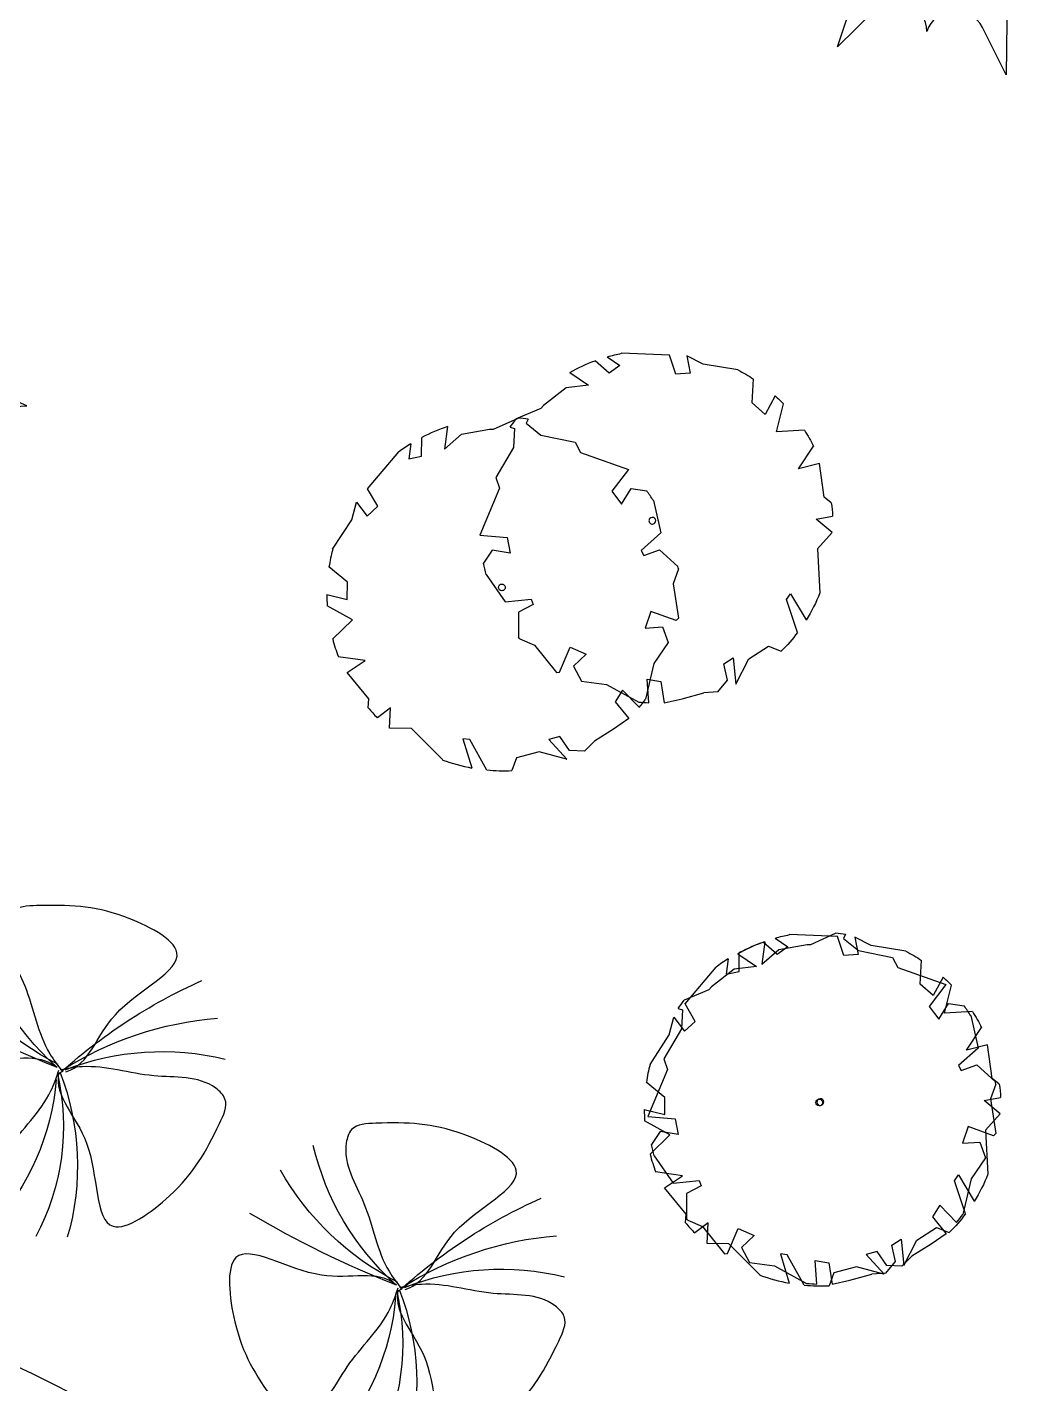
# Model space of a CAD drawing. Extents: x -809667 to 586099, y 3084146 to 3634412.
# Drawn here: x 381929.69 to 381933.68, y 3085754.96 to 3085760.4 of the extents above; entities that cross this region are included whole.
import ezdxf

# ---------------------------------------------------------------- set-up
doc = ezdxf.new("R2010")
doc.units = 0
doc.header["$LTSCALE"] = 0.5
doc.linetypes.add('CONTINOUS', pattern=[0])
doc.layers.get('0').update_dxf_attribs({"linetype": 'CONTINUOUS'})
for name, color, linetype in [('A-S-TREE', 95, 'CONTINUOUS'), ('TREE', 3, 'CONTINUOUS'), ('TREE1', 7, 'CONTINUOUS'), ('zy-1', 3, 'CONTINUOUS'), ('图框', 4, 'CONTINUOUS'), ('绿化图层', 84, 'CONTINUOUS'), ('设计图层', 7, 'CONTINUOUS')]:
    doc.layers.add(name, color=color, linetype=linetype)

# ---------------------------------------------------------------- blocks, each defined once
blk = doc.blocks.new('红枫')
at = {"color": 0}
blk.add_lwpolyline([(1297, -1371), (924, -1143, 0.665495), (552, -1412, 0.665495), (98, -1485), (-4, -1910), (-107, -1485, 0.665495), (-561, -1412, 0.665495), (-933, -1143), (-1306, -1371), (-1078, -998, 0.665495), (-1348, -625, 0.665495), (-1420, -172), (-1845, -69), (-1420, 34, 0.665495), (-1348, 487, 0.665495), (-1078, 859), (-1306, 1233), (-933, 1005, 0.665495), (-561, 1274, 0.665495), (-107, 1347), (-4, 1772), (98, 1347, 0.665495), (552, 1274, 0.665495), (924, 1005), (1297, 1233), (1069, 859, 0.665495), (1339, 487, 0.665495), (1411, 34), (1836, -69), (1411, -172, 0.665495), (1339, -625, 0.665495), (1069, -998)], format="xyb", close=True, dxfattribs=at)
blk.add_lwpolyline([(1297, -1371), (924, -1143, 0.665495), (552, -1412, 0.665495), (98, -1485), (-4, -1910), (-107, -1485, 0.665495), (-561, -1412, 0.665495), (-933, -1143), (-1306, -1371), (-1078, -998, 0.665495), (-1348, -625, 0.665495), (-1420, -172), (-1845, -69), (-1420, 34, 0.665495), (-1348, 487, 0.665495), (-1078, 859), (-1306, 1233), (-933, 1005, 0.665495), (-561, 1274, 0.665495), (-107, 1347), (-4, 1772), (98, 1347, 0.665495), (552, 1274, 0.665495), (924, 1005), (1297, 1233), (1069, 859, 0.665495), (1339, 487, 0.665495), (1411, 34), (1836, -69), (1411, -172, 0.665495), (1339, -625, 0.665495), (1069, -998)], format="xyb", close=True, dxfattribs=at)
for points in [[(-137, 808), (-20, 1111), (120, 855)], [(-231, 823), (-394, 901), (-417, 777)], [(-783, 497), (-869, 784), (-550, 714)], [(462, 676), (478, 886), (369, 808)], [(618, 676), (836, 808), (797, 528)], [(-783, 372), (-962, 364), (-908, 217)], [(891, 411), (1085, 388), (1023, 271)], [(-885, 61), (-1188, -9), (-931, -172)], [(968, 69), (1218, -32), (1085, -141)], [(-892, -336), (-994, -484), (-846, -561)], [(-783, -678), (-892, -911), (-737, -896)]]:
    blk.add_lwpolyline(points, dxfattribs=at)
blk = doc.blocks.new('*E54')
at = {"layer": 'TREE', "color": 0}
blk.add_ellipse((-2.37, 3.565), major_axis=(2.696, 1.394), ratio=1, start_param=0.518575, end_param=0.519414, dxfattribs=at)
blk = doc.blocks.new('A$C4C586FE1')
at = {"layer": 'TREE', "color": 0}
for p, q in [((1418, 2836), (1389, 2617)), ((1787, 2660), (1418, 2836)), ((1100, 2801), (873, 2660)), ((1294, 2743), (1193, 2819)), ((1261, 2599), (1294, 2743)), ((873, 2660), (885, 2449)), ((1389, 2617), (1261, 2599)), ((1875, 2686), (1787, 2660)), ((2108, 2532), (1875, 2686)), ((570, 2555), (514, 2441)), ((785, 2557), (585, 2566)), ((842, 2436), (785, 2557)), ((2261, 2516), (2108, 2532)), ((2273, 2551), (2261, 2516)), ((514, 2441), (288, 2276)), ((885, 2449), (842, 2436)), ((2411, 2297), (2336, 2500)), ((2434, 2275), (2411, 2297)), ((288, 2276), (288, 2250)), ((288, 2250), (484, 2157)), ((2565, 2086), (2434, 2275)), ((208, 2079), (171, 1878)), ((330, 2136), (208, 2079)), ((422, 2031), (330, 2136)), ((484, 2157), (422, 2031)), ((2577, 1905), (2565, 2086)), ((2688, 2051), (2577, 1905)), ((171, 1878), (16, 1628)), ((2666, 1735), (2772, 1843)), ((2799, 1744), (2724, 1646)), ((2724, 1646), (2666, 1735)), ((6, 1547), (198, 1550)), ((198, 1550), (173, 1443)), ((2788, 1244), (2821, 1629)), ((173, 1443), (0, 1425)), ((0, 1425), (27, 1279)), ((27, 1279), (67, 1102)), ((2632, 1202), (2788, 1244)), ((2635, 1086), (2632, 1202)), ((67, 988), (67, 1102)), ((2775, 1105), (2635, 1086)), ((2702, 978), (2775, 1105)), ((67, 988), (157, 906)), ((157, 906), (291, 931)), ((291, 931), (335, 852)), ((2643, 702), (2702, 978)), ((335, 852), (122, 842)), ((123, 841), (320, 727)), ((320, 727), (414, 564)), ((414, 564), (369, 464)), ((2275, 501), (2371, 599)), ((2371, 599), (2563, 580)), ((2419, 413), (2275, 501)), ((513, 326), (783, 402)), ((827, 368), (610, 253)), ((783, 402), (827, 368)), ((2130, 415), (2352, 350)), ((2132, 192), (2130, 415)), ((1826, 254), (2000, 124)), ((1859, 85), (1826, 254)), ((1176, 133), (821, 132)), ((1176, 133), (1302, 10)), ((1302, 10), (1413, 132)), ((1413, 132), (1432, 0)), ((1540, 5), (1587, 59)), ((1587, 59), (1859, 85))]:
    blk.add_line(p, q, dxfattribs=at)
at = {"layer": 'TREE', "color": 0, "extrusion": (0, 0, -1)}
for major_axis, start_param, end_param in [((1003, 1003), -1.011805, -0.945114), ((1003, 1003), -1.426629, -1.413216), ((1003, 1003), -0.139248, -0.081961), ((839, 1144), 0.475418, 0.633835), ((1003, 1003), 0.553886, 0.636541), ((1003, 1003), 4.017991, 4.075425), ((1003, 1003), 1.314933, 1.417635), ((839, 1143), 3.200433, 3.340883), ((1003, 1003), 1.573401, 1.638153), ((839, 1144), 2.942836, 3.115157), ((1003, 1003), 1.829101, 1.934165), ((1003, 1003), 2.270337, 2.346427)]:
    blk.add_ellipse((1418, 1418), major_axis=major_axis, ratio=1, start_param=start_param, end_param=end_param, dxfattribs=at)
at = {"layer": 'TREE', "color": 0, "linetype": 'Continuous'}
for start_param, end_param in [(0.01341, 3.155003), (3.155003, 6.296595)]:
    blk.add_ellipse((1466, 1447), major_axis=(19.2, 19.2), ratio=1, start_param=start_param, end_param=end_param, dxfattribs=at)
at = {"layer": 'TREE', "color": 8, "linetype": 'CONTINOUS', "extrusion": (0, 0, -1), "xscale": 467.4085850556439, "yscale": 467.4085850556439, "zscale": -467.4085850556439, "rotation": 278.9250190116231}
blk.add_blockref('*E54', (-2893, 66), dxfattribs=at)
blk = doc.blocks.new('TREE1')
at = {"layer": 'A-S-TREE', "color": 0}
for p, q in [((-50, 23), (36, 4021)), ((-50, 23), (-3120, 2586)), ((-49, 22), (-3255, -2371)), ((-49, 23), (-2621, -3042)), ((-50, 23), (629, -3920)), ((-50, 23), (3590, -1636)), ((-50, 23), (3937, -304))]:
    blk.add_line(p, q, dxfattribs=at)
blk.add_ellipse((-50, 22), major_axis=(4000, 0), ratio=1, dxfattribs=at)
blk = doc.blocks.new('T-7')
at = {"layer": 'TREE', "color": 8, "ltscale": 200, "xscale": 0.4020618556701031, "yscale": 0.4020618556701031, "zscale": 0.4020618556701031, "rotation": 199.2879054791862}
blk.add_blockref('TREE1', (4, 110), dxfattribs=at)
blk = doc.blocks.new('白玉兰')
at = {"color": 0}
for centre, radius, start, end in [((-1261, 1665), 2054, 309.3934, 347.1655), ((-713, 1844), 1941, 291.8214, 332.6346), ((-4729, -6984), 8429, 56.1879, 65.279), ((-478, 2077), 2115, 283.2993, 320.8528), ((-1148, -2037), 2310, 61.625, 95.1491), ((-559, -2135), 2214, 76.7033, 111.4018), ((4371, -556), 4392, 172.1708, 190.6677), ((2827, 107), 2821, 182.2544, 209.8868), ((2146, 475), 2185, 193.3063, 228.4107)]:
    blk.add_arc(centre, radius, start, end, dxfattribs=at)
for points in [[(-33, 16), (-233, 73), (-342, 562), (-1254, 922), (-425, 1375), (-33, 1392), (376, 1386), (477, 1091), (236, 716), (185, 277), (29, 67), (-7, 18)], [(8, 31), (155, 177), (635, 34), (1395, 653), (1385, -291), (1209, -641), (1004, -995), (697, -939), (487, -546), (129, -287), (22, -49), (-3, 7)], [(36, -22), (99, -220), (-250, -580), (-51, -1540), (-885, -1095), (-1114, -777), (-1334, -432), (-1142, -186), (-697, -181), (-301, 17), (-41, 2), (21, -1)]]:
    blk.add_open_spline(points, degree=3, knots=[0, 0, 0, 0, 621.989778, 1340.944545, 1869.007736, 2592.427455, 2798.699245, 2915.827596, 3435.261502, 4029.77129, 4212.300518, 4212.300518, 4212.300518, 4212.300518], dxfattribs=at)

msp = doc.modelspace()

# ---------------------------------------------------------------- linework, layer by layer
at = {"layer": 'zy-1', "color": 4, "linetype": 'ByBlock'}
msp.add_lwpolyline([(381932.3127, 3085752.0674, 0.293685), (381928.0668, 3085755.46, 0.429225), (381925.2299, 3085752.1977, 0.331953)], format="xyb", dxfattribs=at)

# ---------------------------------------------------------------- block references
at = {"layer": 'TREE1', "color": 8, "xscale": -0.0005279999999329448, "yscale": 0.000527999999932945, "zscale": 0.0005279999999329448, "rotation": 124.6526560546043}
msp.add_blockref('T-7', (381929.2082, 3085761.6231), dxfattribs=at)
at = {"layer": '图框', "color": 8, "zscale": 0.0005}
for p, xscale, yscale, rotation in [((381931.6024, 3085757.1259), -0.0004999999999999999, 0.0004999999999999999, 314.9561458719995), ((381932.9592, 3085757.7266), 0.0005, 0.0005, 92.80541082498242), ((381932.8767, 3085755.0579), -0.0004999999999999999, 0.0004999999999999999, 314.9561458719995), ((381933.6337, 3085755.393), 0.0005, 0.0005, 92.80541082498242)]:
    msp.add_blockref('A$C4C586FE1', p, dxfattribs=dict(at, xscale=xscale, yscale=yscale, rotation=rotation))
at = {"layer": '绿化图层', "color": 8, "linetype": 'Continuous', "xscale": -0.0004880798049271107, "yscale": 0.0004880798049271107, "zscale": 0.04880798235096967, "rotation": 124.6526560546043}
for p in [(381929.8269, 3085756.2194), (381931.1891, 3085755.346)]:
    msp.add_blockref('白玉兰', p, dxfattribs=at)
at = {"layer": '设计图层', "color": 8, "linetype": 'Continuous', "zscale": 0.04876370063039211}
for p, xscale, yscale, rotation in [((381933.4513, 3085761.0928), 0.0004876369982957843, 0.0004876369982957843, 283.1089006423777), ((381928.7794, 3085759.0244), -0.0004876369982957843, 0.000487636998295784, 124.6526560546043)]:
    msp.add_blockref('红枫', p, dxfattribs=dict(at, xscale=xscale, yscale=yscale, rotation=rotation))

doc.saveas('drawing.dxf')
